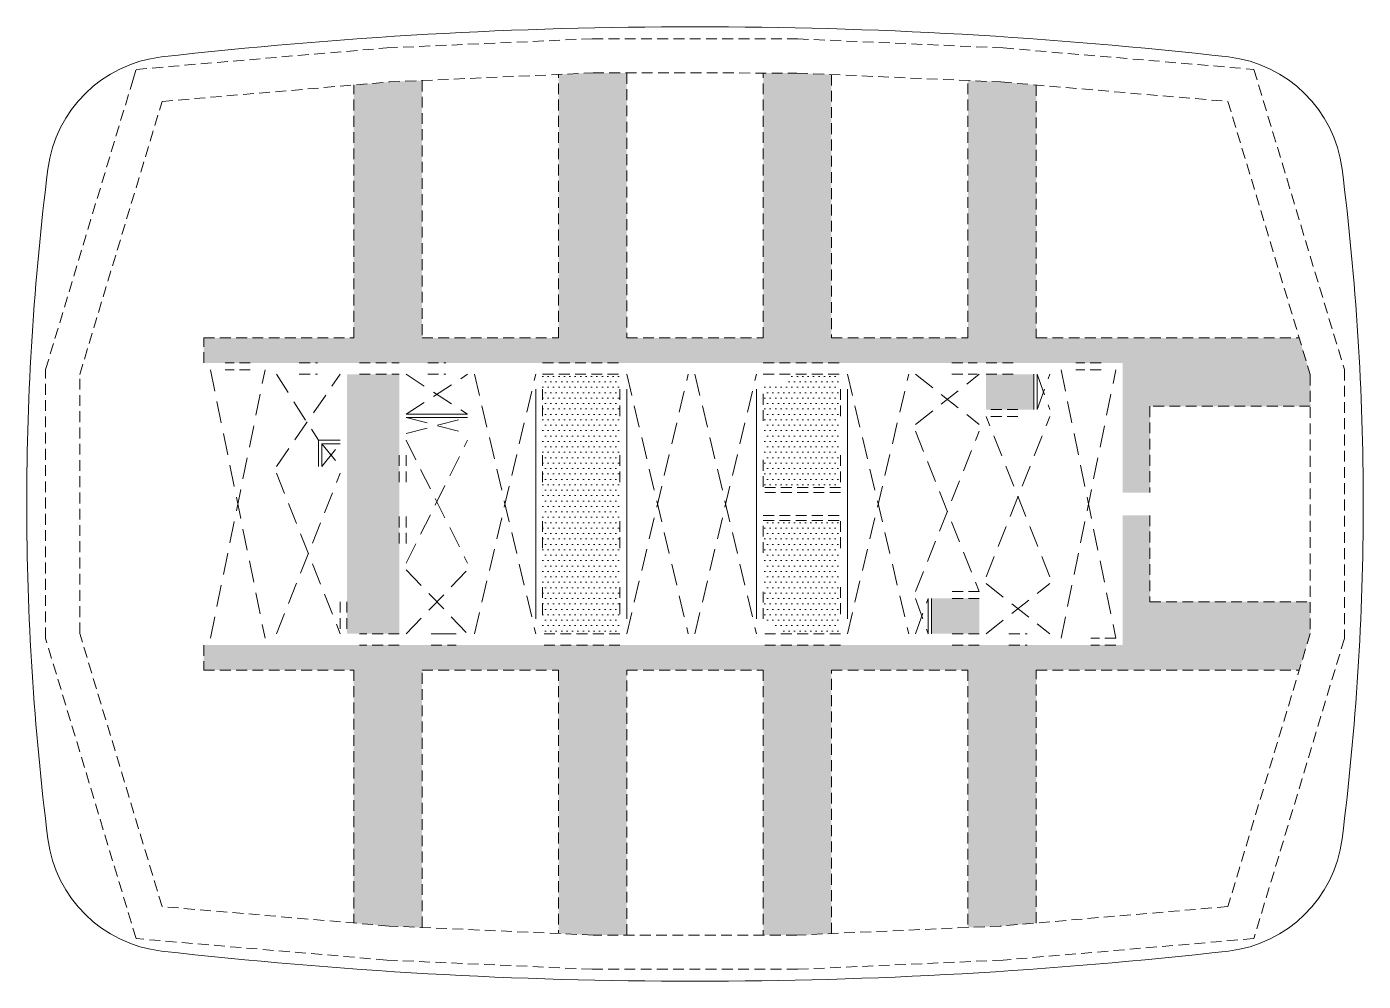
# Model space of a CAD drawing. Header units: millimetres. Extents: x 29820 to 88580, y 37020 to 78980.
import ezdxf

# ---------------------------------------------------------------- set-up
doc = ezdxf.new("R2010")
doc.units = ezdxf.units.MM
doc.linetypes.add('DASHED2', pattern=[9.525, 6.35, -3.175])
doc.linetypes.add('HIDDEN2', pattern=[4.7625, 3.175, -1.5875])
for name, color, linetype, lineweight in [('NDC_S_BEAM', 3, 'HIDDEN2', 15), ('NDC_S_HATCH MATERIAL', 8, 'Continuous', 13), ('NDC_S_OPENING', 9, 'DASHED2', 13), ('NDC_S_SLAB', 2, 'Continuous', 18)]:
    doc.layers.add(name, color=color, linetype=linetype, lineweight=lineweight)

msp = doc.modelspace()

# ---------------------------------------------------------------- hatches: boundary and pattern name
at = {"layer": 'NDC_S_HATCH MATERIAL', "ltscale": 150}
h = msp.add_hatch(dxfattribs=at)
h.set_pattern_fill('CROSS', color=256, scale=40)
h.paths.add_polyline_path([(56200, 76949), (54716, 76950), (53200, 76883), (53200, 65300), (47200, 65300), (47200, 76616), (45749, 76551), (44200, 76419), (44200, 65300), (37600, 65300), (37600, 64200), (78000, 64200), (78000, 58500), (79200, 58500), (79200, 62300), (86250, 62300), (86250, 63689), (85764, 65300), (74200, 65300), (74200, 76419), (72652, 76551), (71200, 76615), (71200, 65300), (65200, 65300), (65200, 76878), (63683, 76945), (62200, 76946), (62200, 65300), (56200, 65300)])
h.paths.add_polyline_path([(86250, 52311), (86250, 53700), (79200, 53700), (79200, 57500), (78000, 57500), (78000, 51800), (37600, 51800), (37600, 50700), (44200, 50700), (44200, 39581), (45749, 39449), (47200, 39384), (47200, 50700), (53200, 50700), (53200, 39117), (54717, 39050), (56200, 39050), (56200, 50700), (62200, 50700), (62200, 39050), (63683, 39050), (65200, 39117), (65200, 50700), (71200, 50700), (71200, 39384), (72651, 39449), (74200, 39581), (74200, 50700), (85764, 50700)])
at = {"layer": 'NDC_S_HATCH MATERIAL'}
h = msp.add_hatch(dxfattribs=at)
h.set_pattern_fill('HEX', color=256, scale=50)
h.set_pattern_definition([(0, (72535.66, 63332.05), (0, 274.963), [158.75, -317.5]), (120, (72535.66, 63332.05), (-238.125, -137.4815), [158.75, -317.5]), (60, (72694.4, 63332.05), (-238.125, 137.4815), [158.75, -317.5])])
h.paths.add_polyline_path([(72700, 63700), (72000, 63700), (72000, 62150), (72700, 62150)])
h.paths.add_polyline_path([(74100, 63700), (73350, 63700), (72700, 63700), (72700, 62150), (73350, 62150), (74100, 62150)])
h.paths.add_polyline_path([(71700, 53850), (70350, 53850), (69600, 53850), (69600, 52300), (70350, 52300), (71700, 52300)])
h.paths.add_polyline_path([(46200, 63700), (45700, 63700), (45700, 52300), (46200, 52300), (46200, 56050), (46200, 57450), (46200, 58750), (46200, 60150)])
h.paths.add_polyline_path([(45700, 63700), (44450, 63700), (43900, 63700), (43900, 53650), (43900, 52300), (44450, 52300), (45700, 52300)])
h = msp.add_hatch(dxfattribs=at)
h.set_pattern_fill('DOTS', color=256, scale=150)
h.set_pattern_definition([(0, (63223.38, 61225.79), (119.0625, 238.125), [0, -238.125])])
h.paths.add_polyline_path([(63700, 63700), (63300, 63700), (63300, 63200), (62200, 63200), (62200, 63050), (62200, 61650), (62200, 60150), (62200, 58750), (62200, 58750), (62200, 58720), (63700, 58720)])
h.paths.add_polyline_path([(65600, 61650), (65600, 63050), (65600, 63700), (63700, 63700), (63700, 58720), (65600, 58720), (65600, 58750), (65600, 60150)])
h.paths.add_polyline_path([(63700, 57280), (62200, 57280), (62200, 57250), (62200, 55850), (62200, 54350), (62200, 52950), (62200, 52800), (63300, 52300), (63700, 52300)])
h.paths.add_polyline_path([(65600, 55850), (65600, 57250), (65600, 57280), (63700, 57280), (63700, 52300), (65600, 52300), (65600, 52950), (65600, 54350)])
h.paths.add_polyline_path([(55900, 61650), (55900, 63050), (55900, 63700), (54700, 63700), (54700, 52300), (55900, 52300), (55900, 52950), (55900, 54350), (55900, 55850), (55900, 57250), (55900, 58750), (55900, 60150)])
h.paths.add_polyline_path([(54700, 63700), (52500, 63700), (52500, 63050), (52500, 61650), (52500, 60150), (52500, 58750), (52500, 58750), (52500, 57250), (52500, 55850), (52500, 54350), (52500, 52950), (52500, 52950), (52500, 52300), (54700, 52300)])
h.paths.add_polyline_path([(62414, 58732), (65380, 58732), (65380, 59314), (62414, 59314)], flags=9)
h.paths.add_polyline_path([(62446, 56671), (65412, 56671), (65412, 57253), (62446, 57253)], flags=9)

# ---------------------------------------------------------------- linework, layer by layer
at = {"layer": 'NDC_S_BEAM', "ltscale": 150}
for p, q in [((45651, 78049), (54684, 78450)), ((54684, 78450), (63717, 78445)), ((63717, 78445), (72748, 78049)), ((34628, 77104), (45651, 78049)), ((72748, 78049), (83771, 77104)), ((34481, 76617), (34628, 77104)), ((83771, 77104), (87750, 63911)), ((30650, 63911), (34481, 76617)), ((35770, 75696), (45749, 76551)), ((45749, 76551), (54716, 76950)), ((54716, 76950), (63683, 76945)), ((63683, 76945), (72652, 76551)), ((72652, 76551), (82629, 75696)), ((32150, 63689), (35770, 75696)), ((82629, 75696), (86250, 63689)), ((39650, 64200), (38550, 64200)), ((41799, 64200), (42601, 64200)), ((44450, 64200), (46200, 64200)), ((47449, 64200), (48251, 64200)), ((52500, 64200), (55900, 64200)), ((62200, 64200), (65600, 64200)), ((70498, 64200), (71600, 64200)), ((72000, 64200), (73400, 64200)), ((77050, 64200), (75950, 64200)), ((30650, 52089), (30650, 63911)), ((32150, 52311), (32150, 63689)), ((39650, 63900), (38550, 63900)), ((41799, 63700), (42601, 63700)), ((44450, 63700), (46200, 63700)), ((47449, 63700), (48251, 63700)), ((52500, 63700), (55900, 63700)), ((62200, 63700), (65600, 63700)), ((70498, 63700), (71600, 63700)), ((72000, 63700), (73400, 63700)), ((77050, 63900), (75950, 63900)), ((86250, 63689), (86250, 52311)), ((87750, 63911), (87750, 52089)), ((52200, 63050), (52200, 61650)), ((52500, 63050), (52500, 61650)), ((55900, 63050), (55900, 61650)), ((56200, 63050), (56200, 61650)), ((61900, 61650), (61900, 63050)), ((62200, 61650), (62200, 63050)), ((65600, 63050), (65600, 61650)), ((65900, 63050), (65900, 61650)), ((73400, 62150), (72000, 62150)), ((73400, 61850), (72000, 61850)), ((46200, 60150), (46200, 58750)), ((46500, 60150), (46500, 58750)), ((52200, 60150), (52200, 58750)), ((52500, 60150), (52500, 58750)), ((55900, 60150), (55900, 58750)), ((56200, 60150), (56200, 58750)), ((61900, 58750), (61900, 60150)), ((62200, 58750), (62200, 60150)), ((65600, 60150), (65600, 58750)), ((65900, 60150), (65900, 58750)), ((65600, 58720), (62200, 58720)), ((65600, 58500), (62200, 58500)), ((46200, 57450), (46200, 56050)), ((46500, 57450), (46500, 56050)), ((52200, 57250), (52200, 55850)), ((52500, 57250), (52500, 55850)), ((55900, 57250), (55900, 55850)), ((56200, 57250), (56200, 55850)), ((61900, 55850), (61900, 57250)), ((62200, 57500), (65600, 57500)), ((62200, 57280), (65600, 57280)), ((62200, 55850), (62200, 57250)), ((65600, 57250), (65600, 55850)), ((65900, 57250), (65900, 55850)), ((52200, 54350), (52200, 52950)), ((52500, 54350), (52500, 52950)), ((55900, 54350), (55900, 52950)), ((56200, 54350), (56200, 52950)), ((61900, 52950), (61900, 54350)), ((62200, 52950), (62200, 54350)), ((65600, 54350), (65600, 52950)), ((65900, 54350), (65900, 52950)), ((71700, 54150), (70300, 54150)), ((43600, 53700), (43600, 52300)), ((43900, 53700), (43900, 52300)), ((71700, 53850), (70300, 53850)), ((35771, 40304), (32150, 52311)), ((46200, 52300), (44450, 52300)), ((47600, 52300), (48700, 52300)), ((55900, 52300), (52500, 52300)), ((65600, 52300), (62200, 52300)), ((71700, 52300), (70300, 52300)), ((72999, 52300), (73801, 52300)), ((86250, 52311), (82629, 40304)), ((34629, 38896), (30650, 52089)), ((46200, 51800), (44450, 51800)), ((47600, 51800), (48700, 51800)), ((55900, 51800), (52500, 51800)), ((65600, 51800), (62200, 51800)), ((71700, 51800), (70300, 51800)), ((72999, 51800), (73801, 51800)), ((77700, 52100), (76600, 52100)), ((77700, 51800), (76600, 51800)), ((87750, 52089), (83771, 38896)), ((45749, 39449), (35771, 40304)), ((82629, 40304), (72651, 39449)), ((54717, 39050), (45749, 39449)), ((72651, 39449), (63683, 39050)), ((45651, 37951), (34629, 38896)), ((63683, 39050), (54717, 39050)), ((83771, 38896), (72749, 37951)), ((54683, 37550), (45651, 37951)), ((72749, 37951), (63717, 37550)), ((63717, 37550), (54683, 37550))]:
    msp.add_line(p, q, dxfattribs=at)
for points in [[(37600, 64200), (37600, 65300), (44200, 65300), (44200, 76419)], [(47200, 76616), (47200, 65300), (53200, 65300), (53200, 76883)], [(56200, 76949), (56200, 65300), (62200, 65300), (62200, 76946)], [(65200, 76878), (65200, 65300), (71200, 65300), (71200, 76615)], [(74200, 76419), (74200, 65300), (85764, 65300)], [(86250, 62300), (79200, 62300), (79200, 58500)], [(79200, 57500), (79200, 53700), (86250, 53700)], [(37600, 51800), (37600, 50700), (44200, 50700), (44200, 39581)], [(47200, 39384), (47200, 50700), (53200, 50700), (53200, 39117)], [(56200, 39050), (56200, 50700), (62200, 50700), (62200, 39050)], [(65200, 39117), (65200, 50700), (71200, 50700), (71200, 39384)], [(74200, 39581), (74200, 50700), (85764, 50700)]]:
    msp.add_lwpolyline(points, dxfattribs=at)
at = {"layer": 'NDC_S_OPENING', "ltscale": 150}
for p, q in [((37899, 52100), (40299, 63900)), ((37899, 63900), (40299, 52100)), ((40800, 63700), (42650, 60800)), ((40800, 59650), (43600, 63700)), ((46500, 61950), (49200, 63700)), ((46500, 63700), (49200, 61950)), ((49500, 52300), (52200, 63700)), ((49500, 63700), (52200, 52300)), ((56200, 63700), (58900, 52300)), ((56200, 52300), (58900, 63700)), ((59200, 52300), (61900, 63700)), ((59200, 63700), (61900, 52300)), ((65900, 52300), (68600, 63700)), ((65900, 63700), (68600, 52300)), ((68900, 63700), (71700, 61500)), ((68900, 61500), (71700, 63700)), ((74250, 62150), (74800, 63700)), ((74250, 63700), (74800, 62150)), ((75299, 63900), (77699, 52100)), ((75299, 52100), (77699, 63900)), ((46500, 61800), (49200, 61100)), ((46500, 61100), (49200, 61800)), ((72000, 54800), (74800, 61850)), ((74800, 54800), (72000, 61850)), ((68900, 54150), (71700, 61200)), ((68900, 61200), (71700, 54150)), ((42800, 60650), (43600, 59650)), ((42800, 59650), (43600, 60650)), ((46500, 55400), (49200, 60800)), ((46500, 60800), (49200, 55400)), ((40800, 52300), (43600, 59350)), ((40800, 59350), (43600, 52300)), ((46500, 52300), (49200, 55100)), ((46500, 55100), (49200, 52300)), ((72000, 54500), (74800, 52300)), ((72000, 52300), (74800, 54500)), ((68900, 53850), (69450, 52300)), ((68900, 52300), (69450, 53850))]:
    msp.add_line(p, q, dxfattribs=at)
at = {"layer": 'NDC_S_SLAB', "ltscale": 150}
for p, q in [((52200, 52950), (52200, 63050)), ((56200, 63050), (56200, 52950)), ((61900, 52950), (61900, 63050)), ((65900, 63050), (65900, 52950)), ((47600, 52300), (48700, 52300))]:
    msp.add_line(p, q, dxfattribs=at)
at = {"layer": 'NDC_S_SLAB'}
msp.add_lwpolyline([(88580, 58000, 0.031644), (87647, 72725, 0.345625), (82654, 77651, 0.056648), (35746, 77651, 0.345625), (30753, 72725, 0.031644), (29820, 58000, 0.031644), (30753, 43275, 0.345625), (35746, 38349, 0.056648), (82654, 38349, 0.345625), (87647, 43275, 0.031644)], format="xyb", close=True, dxfattribs=at)
for points in [[(74100, 63700), (74100, 62150)], [(74250, 63700), (74250, 62150)], [(46500, 61950), (49200, 61950)], [(46500, 61800), (49200, 61800)], [(42650, 59650), (42650, 60800), (43600, 60800)], [(42800, 59650), (42800, 60650), (43600, 60650)], [(69450, 53850), (69450, 52300)], [(69600, 53850), (69600, 52300)]]:
    msp.add_lwpolyline(points, dxfattribs=at)

doc.saveas('drawing.dxf')
